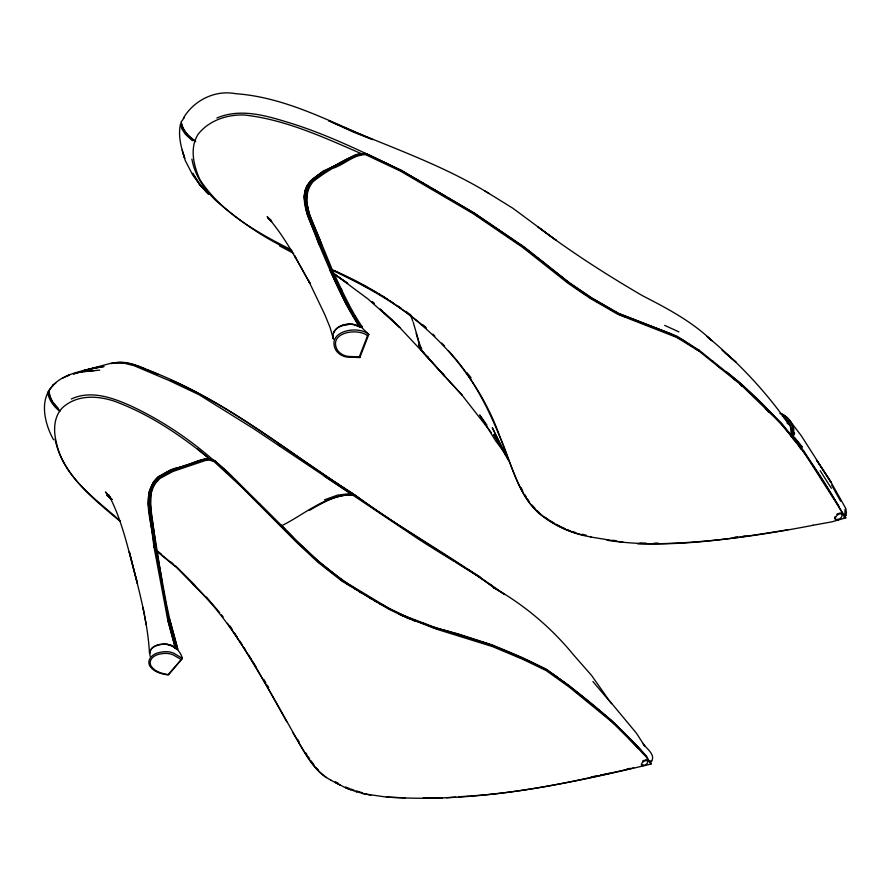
<?xml version="1.0" encoding="UTF-8"?>
<svg xmlns="http://www.w3.org/2000/svg" width="891" height="891" viewBox="0 0 891 891"><rect width="100%" height="100%" fill="white"/><g stroke="black" fill="none" stroke-linecap="round" stroke-linejoin="round"><path stroke-width="1.34" d="M792.756 435.32L793.747 433.104L793.781 428.304M784.136 418.024C789.972 422.122 792.411 429.763 790.763 436.612C793.168 428.705 789.192 420.073 782.209 415.93M149.655 653.393C150.089 646.565 158.164 644.65 163.744 644.193C172.442 643.915 180.205 649.929 182.365 658.393L168.399 674.977C161.371 674.064 153.686 672.07 149.621 665.711C146.369 658.594 153.998 653.07 160.313 652.323A17.753 12.741 -13.7 0 1 173.778 653.203L182.365 658.393L168.187 674.587C161.705 673.485 154.644 671.703 150.902 665.755C147.939 659.407 154.778 654.629 160.369 654.005A16.795 12.04 -13.7 0 1 173.132 654.84L180.973 659.407M150.111 656.255C146.915 642.489 169.591 641.409 175.705 648.035L173.578 646.821M845.581 515.878L846.45 512.96L845.771 508.416L829.51 479.581L816.49 460.034L830.969 482.243L801.265 435.71L789.27 419.928M844.802 516.212L845.069 509.229M650.486 762.139L650.987 760.591M792.5 438.194L802.134 446.97L793.324 436.256L792.255 436.434L792.244 434.953C796.075 426.254 788.591 416.142 780.416 413.368M793.747 433.104L794.527 433.004L793.324 436.256L792.611 435.398M53.549 385.202C38.558 398.979 44.673 424.06 53.549 439.731M359.841 357.536L347.178 357.124A19.424 16.272 -24.9 0 1 335.818 350.052C325.961 331.407 357.336 324.714 368.818 334.381L359.841 357.536L359.34 356.901L360.744 353.215L367.549 335.695L368.818 334.381L361.178 327.108L352.747 324.469M651.165 761.872C656.233 754.922 646.799 748.997 643.246 743.885L644.772 746.123L636.408 733.17L608.676 699.791L591.602 675.489L573.448 654.774C551.239 627.62 524.042 604.644 493.447 587.537L504.64 594.486L489.226 583.605M333.446 333.056C336.742 325.85 345.608 323.767 352.869 324.413M792.255 436.434L794.527 433.004M112.99 362.693L82.718 370.845L98.545 367.059C81.137 371.38 59.218 373.919 48.894 390.592L49.818 396.194L52.513 401.718L58.427 408.579M183.368 118.225C193.637 100.405 215.143 89.701 235.558 93.678C284.563 97.141 328.467 120.875 372.839 139.631M184.125 117.879L180.973 122.134C182.432 130.398 188.881 136.59 195.563 141.112M359.463 326.741L360.309 325.638L361.568 325.861L362.336 327.242L359.463 326.741C342.578 301.002 330.929 272.301 318.878 244.101C314.144 226.893 301.258 209.886 304.956 191.22C307.072 181.953 315.291 176.886 322.698 172.086C335.517 165.993 347.702 157.284 361.534 154.121M175.338 648.47L175.705 648.035L170.448 645.307L167.007 644.371M791.063 435.421C796.342 427.145 788.134 416.052 779.97 413.391M175.438 648.459L176.418 647.579L177.443 647.946L177.766 649.305L175.438 648.459L167.664 619.423M844.145 516.869L846.016 515.243M52.513 385.224L55.788 383.186M309.222 510.443C322.742 502.858 336.809 494.048 352.947 494.85C325.794 494.416 304.466 514.608 281.333 525.902L284.986 529.254M649.617 762.161L651.711 761.114M62.325 378.296L69.698 374.855L66.469 376.336M111.297 363.662C127.302 358.494 143.618 368.696 158.13 374.343M324.458 499.862L337.411 495.162L349.049 493.714M71.269 399.034C90.715 389.835 112.556 397.698 130.843 405.906C161.226 420.073 189.315 438.884 214.441 461.037M216.892 118.002C238.343 108.78 262.043 114.449 283.383 120.976C317.229 130.81 349.35 145.5 381.036 160.748M844.055 517.248L845.158 516.891L845.782 517.827L831.994 521.814L812.726 525.311M113.38 363.183C124.294 360.855 135.421 365.132 145.478 369.097M341.253 325.805L349.005 324.302M633.657 767.886C579.863 780.182 525.757 792.433 470.526 795.941M176.418 647.579L168.767 619.189L155.101 547.096L149.811 510.788L149.955 492.066L154.455 481.708L158.921 476.852L164.746 473.578L177.688 467.864L205.064 458.865L209.597 458.631L214.787 460.602L228.163 472.497L297.639 541.65L319.134 561.809L343.18 580.809L390.124 609.032L404.492 615.87L437.548 628.422L457.406 633.69L492.311 644.95L522.371 657.58L545.893 668.974L568.826 685.402L611.928 720.674L638.312 747.259L646.187 756.036L651.043 764.044C564.504 784.737 475.894 803.27 386.427 797.011M627.097 768.944L629.803 768.387M591.178 776.952L597.794 775.638M600.434 775.103L609.689 773.265M813.26 525.245C755.401 536.46 696.606 544.535 637.566 543.844M787.733 529.811C728.315 539.3 667.103 549.357 606.994 540.258M734.852 537.106L737.536 536.816M742.905 536.237L745.589 535.937M359.34 356.901L347.969 356.389A18.377 15.403 -24.9 0 1 337.177 349.673C328.189 332.644 357.235 327.52 367.549 335.695M94.335 370.623L80.769 371.87L73.407 373.964L87.474 370.021L80.769 371.87L99.759 370.121M446.48 797.735L455.813 797.044M458.475 796.844L469.145 796.064M654.117 543.209L658.148 543.065M113.458 362.904L123.682 363.105L133.884 365.611L168.588 380.29L198.96 394.668L253.812 428.794L421.721 541.283M423.136 798.08L442.482 798.024M639.76 543.076L646.265 543.165M405.16 797.824L386.794 797.133L362.147 793.547M613.153 540.314L615.77 540.659M623.288 542.307L590.455 536.972M353.805 494.939L352.435 494.75L324.246 476.117M370.834 795.262L356.11 791.687M591.045 536.95C572.178 534.043 554.525 525.779 539.634 513.94C517.782 494.494 511.657 464.367 500.664 438.528M582.291 534.255L586.2 535.213M581.7 534.678C561.709 529.766 542.508 518.93 529.432 502.814C519.253 489.126 513.962 472.698 507.514 457.105C493.67 418.781 476.317 380.98 448.418 350.709M571.577 531.526L575.608 532.562M443.272 630.093L450.389 632.064M457.061 634.247L462.217 635.717L452.673 632.733M146.647 369.542C222.672 397.987 285.61 450.712 353.27 494.026L354.974 495.162C397.976 526.403 443.885 553.266 487.9 582.859M356.021 790.818L362.392 792.778M484.604 642.857L480.282 641.509C503.148 648.67 524.877 659.084 546.35 669.642C582.881 694.757 617.407 723.247 646.732 756.604M492.656 645.596C472.33 639.014 452.06 632.187 431.489 626.529C373.663 606.381 322.007 570.195 280.943 524.988M485.684 643.191L500.82 649.194M474.691 639.682L479.169 641.141L468.844 637.767L473.522 639.304M433.037 627.487L436.256 628.556M630.85 318.778L633.334 319.624M350.698 789.014L353.894 790.094M356.534 791.809L345.641 787.833L330.572 780.026M657.369 328.89L661.155 330.305M645.786 324.513L651.455 326.641M638.758 321.84L644.65 324.09M652.635 327.097L656.188 328.445M370.456 138.751L354.05 132.391L328.645 120.708C382.261 144.587 438.873 162.663 489.192 193.581M214.553 460.959C201.99 454.343 189.616 467.33 176.797 467.831C169.88 469.334 164.189 473.7 158.063 477.008C138.651 495.251 153.72 525.49 154.054 547.341M664.675 325.371L678.897 331.875M345.619 786.987L349.428 788.513M346.031 787.945L350.698 789.827M634.414 320.069L637.678 321.395M623.422 316.071L619.702 314.545L625.337 316.884M406.764 617.619L409.236 618.655M412.945 620.214L423.771 623.355L432.046 627.041M499.728 648.637L535.146 664.029M404.38 616.55L415.674 621.361M670.589 334.092L674.231 335.695M567.021 529.521L570.44 531.025M365.711 153.965L377.55 159.233M356.656 325.549L359.229 326.707M561.475 527.015L564.771 528.519M333.858 270.374L358.249 282.547M332.232 270.207C365.633 285.922 398.388 303.976 426.254 328.423M332.265 269.85C406.964 301.592 472.753 359.218 500.118 437.292M171.05 380.089C236.961 408.969 292.76 455.624 353.259 493.803L353.872 494.839M290.834 249.569C256.775 232.351 221.079 212.359 199.818 179.503C193.681 165.581 189.393 148.196 198.025 134.385C208.828 120.441 227.439 114.215 244.635 115.039C285.376 119.55 323.6 137.303 360.9 153.464L355.231 154.822L340.317 163.287L323.01 171.139L310.614 180.762L307.128 185.729L305.034 190.897L304.031 196.889L306.771 212.815M292.17 250.95C264.248 238.532 239.044 220.678 216.023 200.709C204.306 189.482 194.684 175.26 191.888 159.032M382.284 161.338L401.273 170.894M335.428 781.83L338.535 783.445M335.361 782.632L340.273 785.205M844.356 516.468L845.158 516.891L844.601 515.922M279.507 245.849L293.707 253.434M360.655 283.828L367.716 287.737M370.077 289.04L375.969 292.304M378.319 293.607L380.68 294.91M556.307 524.253L560.372 526.514M404.904 172.932L408.535 174.959M410.963 176.318L418.224 180.383M420.652 181.731L424.283 183.769M596.112 301.18L598.151 302.35M549.769 520.511L554.18 523.05M610.101 309.199L612.485 310.58M369.542 597.839L371.837 599.175M374.142 600.512L376.436 601.837M378.731 603.174L381.036 604.51M330.739 780.015C316.049 772.709 307.852 757.773 299.699 744.263C276.656 703.333 254.147 662.058 227.45 623.299M425.464 184.47L429.028 186.564M431.4 187.968L439.72 192.857M442.092 194.26L445.656 196.354M448.028 197.757L450.4 199.161M684.934 341.231L670.567 333.635L618.321 313.476L591.256 297.872L568.937 282.725L523.373 246.74L473.678 212.904L400.917 170.337L365.622 153.731L355.565 155.457L340.897 163.688L331.953 167.452L323.856 172.509L312.329 180.984L309.244 185.618L306.927 191.465L306.504 201.399L309.266 213.851L332.833 271.098M452.695 200.553L461.828 206.133M464.111 207.536L466.394 208.928M468.677 210.321L473.244 213.116M484.982 191.008L512.804 208.216L556.385 240.481L538.008 226.993C571.398 252.198 606.559 274.751 642.678 295.812C667.181 308.386 691.917 321.462 711.942 340.718L706.919 336.453C737.993 361.913 765.97 391.55 788.914 424.517M445.3 555.995L454.276 561.486M466.94 568.725L480.015 576.833M676.648 336.765L680.111 338.936M422.846 541.984L444.175 555.305M346.621 583.694L351.199 586.545M353.493 587.982L355.776 589.408M359.218 591.557L361.512 592.983M455.401 562.176L479.625 577.168L491.086 585.543M699.012 350.141L677.049 336.23L618.61 313.342L591.947 298.028L569.717 282.937L524.108 246.93L474.313 213.049L401.306 170.27L365.778 153.452C350.007 154.266 337.11 165.548 323.132 171.93C315.826 176.696 307.863 181.82 305.847 190.975C302.394 209.608 314.746 226.604 319.914 243.622C331.942 271.599 343.558 300.078 360.309 325.638M695.18 348.426L697.508 349.896L695.214 348.37M698.867 351.121L676.904 337.5L617.775 314.311L590.443 298.518L568.057 283.305L522.527 247.308L472.909 213.506L400.36 171.061L365.477 154.611C352.936 154.934 343.904 165.024 332.276 168.51C325.538 172.509 319.011 176.864 312.941 181.82C297.505 201.154 315.759 225.857 321.573 244.791M195.641 141.68C189.115 137.481 183.123 131.233 181.608 123.381M583.382 293.172L586.623 295.3M592.025 298.853L588.784 296.725L592.092 298.875M381.86 295.567L387.563 299.32M389.857 300.824L394.423 303.831M397.843 306.081L401.273 308.342M405.839 311.338L411.274 315.414M683.765 340.752L691.784 346.087M582.035 292.203L586.501 295.166M270.875 219.865L267.835 217.838L271.722 221.536L267.189 216.624C284.686 236.494 296.937 260.35 309.879 283.271L308.642 280.888L324.803 314.601L330.038 327.365L333.345 338.87C330.316 325.471 350.152 320.593 359.351 326.518L345.842 303.597L330.06 270.452M545.125 669.052L548.488 671.313M551.841 673.563L554.079 675.066M499.272 230.769L503.805 233.854M507.213 236.171L511.746 239.256M514.007 240.793L520.812 245.415M334.214 274.216L347.746 283.383L333.59 273.426M474.391 213.807L478.913 216.892M482.309 219.208L486.831 222.293M491.353 225.378L495.875 228.452M416.164 333.312C418.87 341.81 419.895 352.613 428.638 357.302M574.261 286.846L578.693 289.92M278.293 444.876L280.476 446.402M575.53 287.76L581.222 291.758M545.192 517.303L548.856 519.865M333.657 273.504L368.039 299.008L399.814 327.454L380.134 309.054L382.25 310.914M559.47 679.031L568.001 685.435M650.63 762.997L648.436 760.357M787.065 423.047L789.07 424.573M524.22 247.731L531.626 253.456M537.975 258.357L546.439 264.905M712.477 360.9L741.156 383.921L781.574 423.192L803.548 450.556L839.066 506.378M716.921 365.332L721.209 368.662M573.314 689.634L584.986 698.856M587.113 700.538L589.229 702.219M326.529 777.565C310.848 766.728 302.94 748.64 293.028 733.015M323.288 565.785L328.523 569.939M330.617 571.599L332.711 573.258M338.992 578.226L343.18 581.545M119.906 521.168C93.388 498.915 62.682 474.87 55.019 439.218M157.273 550.894L161.471 554.235M698.41 349.595L713.09 361.456M698.589 350.753L741.022 384.867L781.44 424.083L803.381 451.392L845.782 517.827M607.896 718.146L614.879 724.439M156.048 550.326L175.505 566.398L211.423 603.151M156.905 551.273L175.494 566.62M553.879 270.875L569.828 283.772M59.63 411.263C53.816 406.363 48.526 399.87 47.724 392.04M422.824 324.814L425.976 327.376M726.443 371.747C772.664 408.29 809.629 454.677 838.342 505.932M732.525 377.795L735.543 380.279M170.816 561.987L172.887 563.702M197.579 448.975L208.694 458.241M111.887 499.405L106.853 495.218L111.821 499.383M60.165 410.862C54.529 405.962 49.651 399.313 49.072 391.639M722 350.174L736.077 362.269L725.051 352.836M599.643 711.018L611.092 720.708M111.375 498.96L109.27 497.178L111.709 499.316M494.171 587.681C449.331 554.659 399.769 528.274 354.963 494.95L352.435 494.75L352.379 494.004M490.117 584.518L493.926 587.804M120.252 521.012C95.203 498.37 62.86 476.997 56.133 441.49C53.003 428.872 54.073 413.224 65.644 405.115C79.945 394.646 98.378 395.938 114.404 401.206C149.02 413.97 180.338 435.02 208.806 458.252L171.584 469.847L158.253 476.819L153.419 481.964L148.931 492.322L148.24 504.061L154.065 547.286L167.653 619.501L175.382 648.18M216.524 462.863L237.563 482.031M215.589 461.872L227.951 472.876M192.356 140.655L185.395 134.263L182.009 129.162L180.494 124.105C177.922 135.688 181.073 147.405 184.715 158.398L182.209 150.156M384.244 312.752L396.228 323.801L423.927 353.382L420.897 349.795L418.48 344.895M297.583 542.229L310.302 554.191M316.227 767.886L318.087 769.69M765.358 408.735L769.256 412.522M259.493 503.916L292.805 537.306L286.924 531.248M176.006 566.286L194.839 585.131M432.87 334.158L434.819 336.141M441.646 343.057L444.576 346.02M259.782 504.284L227.851 472.642L214.542 460.859L209.563 459.155L205.286 459.511L172.598 470.548L159.6 477.609L155.39 482.243L152.851 486.787L150.913 492.534L150.289 504.128L156.059 547.531L166.283 603.229M537.251 510.699L539.734 513.227M638.647 748.629L612.184 722.167L569.071 686.961L546.172 670.589L522.661 659.251L492.5 646.576L436.133 629.046L402.732 615.926L388.743 609.188L341.877 581.066L317.797 562.176L296.324 542.062L241.483 486.876L214.085 461.616L209.474 460.09L205.509 460.469L172.965 471.45L159.934 478.478L155.58 483.189L153.118 487.589L151.125 493.369L150.668 498.013L150.924 512.035L161.761 580.03M206.322 597.003L219.765 612.663M629.035 738.55L646.554 757.383L651.043 764.044M192.311 583.159C232.74 622.408 259.493 673.017 286.724 721.721M444.609 376.091L422.234 351.332L444.609 376.091L425.519 355.175M462.44 395.37L441.034 372.249L462.039 395.159L491.442 432.803M109.749 496.721L105.45 492.01L111.631 499.651L108.747 494.984C123.281 522.516 129.039 553.768 137.448 583.516L129.306 551.819L130.075 554.748C138.038 587.225 147.661 619.735 149.476 653.303M532.172 505.175L534.778 508.16M206.868 192.612L199.038 183.457L192.634 173.255L200.709 185.929L208.75 194.394L199.038 183.457L200.709 185.929L192.656 174.892L185.194 160.402L182.911 152.506M592.905 681.537L611.638 703.712M794.739 437.915L802.134 446.97M466.817 372.516L471.15 377.907M799.361 446.992L801.054 449.097M221.48 614.823L223.196 616.984M503.593 451.414L495.619 440.789L479.737 414.939L486.954 425.163M505.197 453.541L506.79 455.669M311.015 760.769L314 764.834M308.319 756.793L309.667 758.787M500.464 444.865L493.759 434.596L508.271 460.135L492.289 427.736L505.765 455.212M229.833 625.794L232.106 629.269M234.366 632.755L237.396 637.399M239.657 640.885L241.929 644.371M820.132 470.66L831.381 488.301M527.583 499.071L528.909 501.154M354.952 315.436L362.336 327.242M244.167 647.857L245.649 650.207M248.589 654.896L251.54 659.585M253.011 661.935L255.951 666.624M305.747 752.85L306.972 754.811M524.866 494.705L526.269 496.989M263.814 679.432L265.908 682.896M267.3 685.212L268.692 687.529M297.683 739.407L299.086 741.746M839.032 507.257L843.688 515.321M295.99 258.245L294.487 255.561L309.879 283.271M831.693 485.216L840.581 501.188M348.192 303.285L355.453 316.394M341.298 289.152L348.693 304.232M420.563 346.51L421.677 348.815M332.332 270.196L341.788 290.098M521.202 487.689L522.772 491.286M307.117 214.063L318.889 244.179M410.573 315.369L412.834 321.272M418.614 340.685L420.017 345.363M413.279 322.453L418.269 339.516M177.443 647.946L169.769 619.601M177.766 649.305L169.947 620.437L166.116 602.394M332.978 335.796L333.535 338.881M146.113 624.524L143.028 607.361L143.473 609.845M645.195 759.867A3.842 2.06 -32.7 0 1 647.557 761.76M643.347 765.079A3.842 2.06 -32.7 0 1 641.286 764.823M642.589 761.137A3.842 2.06 -32.7 0 1 643.859 760.335M839.567 513.038A4.266 2.417 -39.4 0 1 841.861 514.575M838.297 519.085A4.266 2.417 -39.4 0 1 836.905 519.531M834.9 518.952A4.266 2.417 -39.4 0 1 834.845 516.802M836.783 514.341A4.266 2.417 -39.4 0 1 838.164 513.472M94.958 368.016L88.042 369.386L104.035 366.479L94.958 368.016M467.775 637.421L463.509 636.085L467.775 637.41M403.2 615.993L398.477 613.754L403.122 616.015M557.332 677.427L555.204 675.823L557.276 677.494M374.265 303.541L372.271 301.704L374.231 303.541M742.392 386.36L739.552 383.598L742.392 386.371M643.425 765.536A3.553 1.905 -32.6 0 0 647.802 761.538A3.553 1.905 -32.6 0 0 642.767 762.128A3.553 1.905 -32.6 0 0 643.425 765.536M838.364 519.62A3.943 2.239 -39.4 0 0 841.828 514.374A3.943 2.239 -39.4 0 0 836.048 516.502A3.943 2.239 -39.4 0 0 838.364 519.62"/></g></svg>
